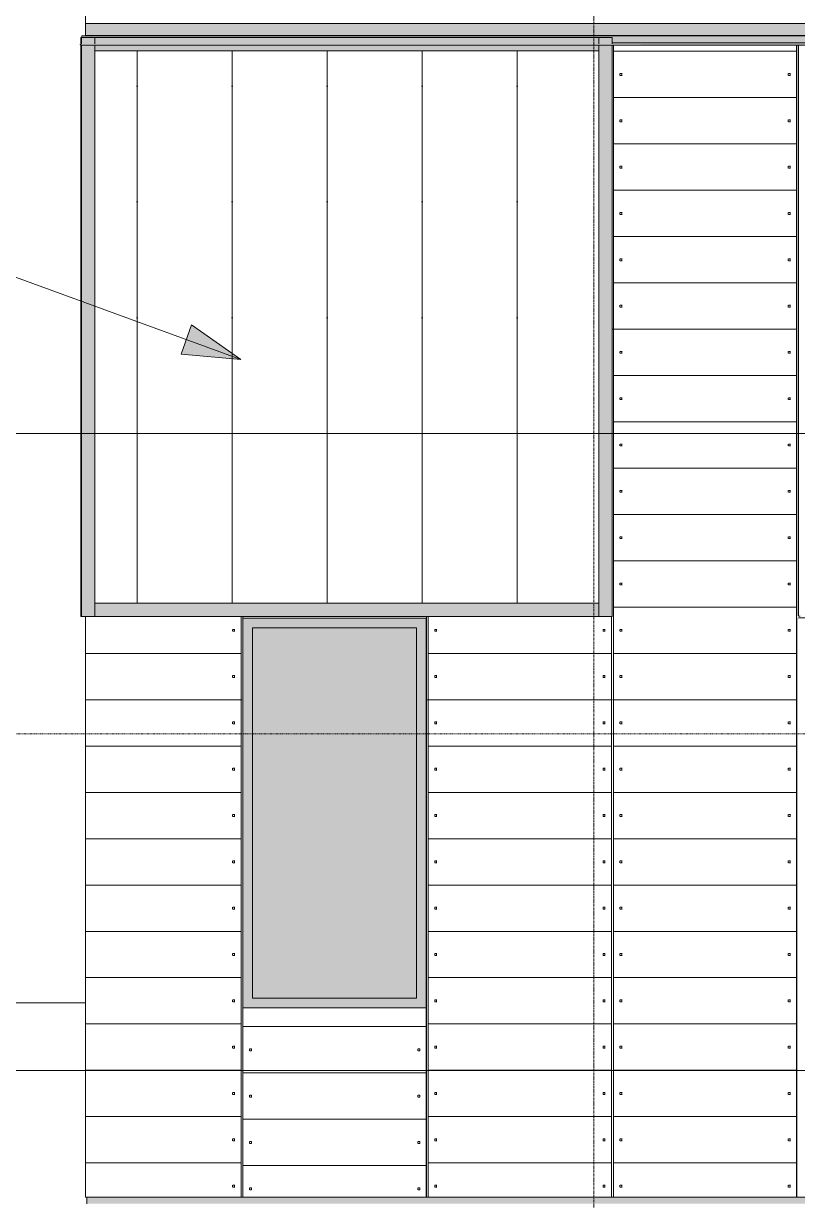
# Model space of a CAD drawing. Header units: inches. Extents: x 1750 to 7619, y -360 to 620.
# Drawn here: x 2055.1 to 2215.5, y 109.1 to 353 of the extents above; entities that cross this region are included whole.
import ezdxf

# ---------------------------------------------------------------- set-up
doc = ezdxf.new("R2010")
doc.units = ezdxf.units.IN
doc.header["$MEASUREMENT"] = 0
doc.linetypes.add('Aligning Line 1_8_', pattern=[0.25, 0.125, -0.125])
doc.linetypes.add('Grid Line 1_2_', pattern=[0.875, 0.5, -0.125, 0.125, -0.125])
for name, color, linetype, lineweight in [('0-1', 7, 'Continuous', 5), ('A-CLNG', 13, 'Continuous', 13), ('A-CLNG-1', 13, 'Continuous', 5), ('A-FLOR-LEVL-1', 51, 'Grid Line 1_2_', 9), ('A-GLAZ', 151, 'Continuous', 13), ('A-GLAZ-1', 251, 'Continuous', 9), ('A-GLAZ-CWMG', 51, 'Continuous', 9), ('A-WALL', 113, 'Continuous', 13), ('A-WALL-PATT-1', 251, 'Continuous', 9), ('C-TOPO', 7, 'Continuous', 9), ('G-ANNO-SYMB', 111, 'Aligning Line 1_8_', 9), ('G-ANNO-TEXT', 231, 'Continuous', 9), ('S-GRID-1', 1, 'Grid Line 1_2_', 9)]:
    doc.layers.add(name, color=color, linetype=linetype, lineweight=lineweight)

# ---------------------------------------------------------------- blocks, each defined once
blk = doc.blocks.new('CTR - 2nd Phase_rvt-1-BUILDING ELEVATION - EAST')
at = {"layer": 'A-FLOR-LEVL-1'}
for p, q in [((1814.21, 268), (4168.71, 268)), ((1814.21, 136), (4168.71, 136))]:
    blk.add_line(p, q, dxfattribs=at)
blk = doc.blocks.new('CTR  - Topography_rvt-1-BUILDING ELEVATION - EAST')
at = {"layer": 'C-TOPO'}
blk.add_line((2001.62, 150), (2067.92, 150), dxfattribs=at)
blk = doc.blocks.new('CTR - 1st Phase - Common Walls_rvt-1-BUILDING ELEVATION - EAST')
at = {"layer": 'A-FLOR-LEVL-1'}
for p, q in [((1814.21, 268), (4168.71, 268)), ((1814.21, 136), (4168.71, 136))]:
    blk.add_line(p, q, dxfattribs=at)
blk = doc.blocks.new('CTR - 1st Phase -Stairs _ Elevators_rvt-1-BUILDING ELEVATION - EAST')
at = {"layer": 'A-FLOR-LEVL-1'}
for p, q in [((1814.21, 268), (4168.71, 268)), ((1814.21, 136), (4168.71, 136))]:
    blk.add_line(p, q, dxfattribs=at)
blk = doc.blocks.new('Basic Wall _ EXT - FIBER CEMENT - LARGE - ___-2162455-BUILDING ELEVATION - EAST')
at = {"layer": 'A-WALL'}
for points in [[(2248.61, 350.53), (2369.31, 350.53), (2369.31, 353), (2067.89, 353), (2067.92, 350.53), (2181.07, 350.53)], [(2254.11, 348.68), (2369.31, 348.68), (2369.31, 349.02), (2177.12, 349.02), (2177.12, 348.76), (2067.11, 348.76), (2067.11, 348.97), (2066.86, 348.68), (2252.67, 348.68)], [(2181.07, 349.02), (2369.31, 349.02), (2369.31, 350.46), (2067.14, 350.46), (2067.17, 350.12), (2177.12, 350.12), (2177.12, 349.02)], [(2222.73, 350.46), (2369.31, 350.5), (2369.31, 350.53), (2067.89, 350.53), (2067.17, 350.46), (2218.09, 350.46)], [(2255.69, 348.55), (2369.31, 348.59), (2369.31, 348.68), (2066.84, 348.64), (2066.87, 348.55), (2254.11, 348.55)]]:
    blk.add_hatch(color=256, dxfattribs=at).paths.add_polyline_path(points, flags=0)
for p, q in [((2067.89, 350.53), (2067.89, 353)), ((2067.89, 353), (2369.31, 353)), ((2066.86, 348.68), (2067.11, 348.97)), ((2067.14, 350.46), (2067.89, 350.53)), ((2067.14, 350.12), (2067.14, 350.46)), ((2067.14, 350.46), (2369.31, 350.46)), ((2067.89, 350.53), (2369.31, 350.53)), ((2177.12, 349.02), (2369.31, 349.02)), ((2066.9, 348.53), (2066.87, 348.55)), ((2066.96, 348.51), (2369.31, 348.51))]:
    blk.add_line(p, q, dxfattribs=at)
at = {"layer": 'A-WALL', "flags": 128}
for points in [[(2066.87, 348.55), (2066.86, 348.57), (2066.84, 348.59), (2066.84, 348.61), (2066.84, 348.64), (2066.85, 348.66), (2066.86, 348.68)], [(2066.97, 348.51), (2066.94, 348.51), (2066.92, 348.52), (2066.9, 348.53)]]:
    blk.add_lwpolyline(points, dxfattribs=at)
blk = doc.blocks.new('Basic Wall _ EXT - FIBER CEMENT - LARGE - ___-2162456-BUILDING ELEVATION - EAST')
at = {"layer": 'A-WALL'}
for p, q in [((2067.89, 353), (2067.89, 350.53)), ((2067.11, 348.97), (2066.86, 348.68)), ((2067.89, 350.53), (2067.14, 350.46)), ((2067.14, 350.46), (2067.14, 350.12)), ((2066.87, 348.55), (2066.9, 348.53))]:
    blk.add_line(p, q, dxfattribs=at)
at = {"layer": 'A-WALL', "flags": 128}
for points in [[(2066.86, 348.68), (2066.85, 348.66), (2066.84, 348.64), (2066.84, 348.61), (2066.84, 348.59), (2066.86, 348.57), (2066.87, 348.55)], [(2066.9, 348.53), (2066.92, 348.52), (2066.94, 348.51), (2066.97, 348.51)]]:
    blk.add_lwpolyline(points, dxfattribs=at)
blk = doc.blocks.new('Rectangular Mullion - Profile_Polycarbonate_Upper and left-1873238-BUILDING ELEVATION - EAST')
at = {"layer": 'A-GLAZ-CWMG'}
h = blk.add_hatch(color=256, dxfattribs=at)
h.paths.add_polyline_path([(2071.33, 347.37), (2174.37, 347.37), (2174.37, 348.51), (2069.86, 348.51), (2069.86, 347.37)], flags=0)
h.paths.add_polyline_path([(2071.33, 348.76), (2174.37, 348.76), (2174.37, 350.12), (2069.86, 350.12), (2069.86, 348.76)], flags=0)
for p, q in [((2069.86, 348.76), (2069.86, 350.12)), ((2069.86, 350.12), (2174.37, 350.12)), ((2174.37, 350.12), (2174.37, 348.76)), ((2069.86, 347.37), (2069.86, 348.52)), ((2174.37, 347.37), (2069.86, 347.37)), ((2174.37, 348.53), (2174.37, 347.37))]:
    blk.add_line(p, q, dxfattribs=at)
blk = doc.blocks.new('Rectangular Mullion - Profile_Polycarbonate_Lower-1873239-BUILDING ELEVATION - EAST')
at = {"layer": 'A-GLAZ-CWMG'}
blk.add_hatch(color=256, dxfattribs=at).paths.add_polyline_path([(2100.51, 230.12), (2174.37, 230.12), (2174.37, 232.87), (2069.86, 232.87), (2069.86, 230.12), (2079.77, 230.12)], flags=0)
for p, q in [((2069.86, 230.12), (2069.86, 232.87)), ((2069.86, 232.87), (2174.37, 232.87)), ((2174.37, 232.87), (2174.37, 230.12)), ((2174.37, 230.12), (2069.86, 230.12))]:
    blk.add_line(p, q, dxfattribs=at)
blk = doc.blocks.new('Rectangular Mullion - Profile_Polycarbonate_Upper and left-1741240-BUILDING ELEVATION - EAST')
at = {"layer": 'A-GLAZ-CWMG'}
h = blk.add_hatch(color=256, dxfattribs=at)
h.paths.add_polyline_path([(2067.11, 230.12), (2069.86, 230.12), (2069.86, 348.51), (2067.11, 348.51), (2067.11, 234.73)], flags=0)
h.paths.add_polyline_path([(2067.14, 348.76), (2069.86, 348.76), (2069.86, 350.12), (2067.11, 350.12), (2067.11, 348.76)], flags=0)
for p, q in [((2067.11, 350.12), (2069.86, 350.12)), ((2067.11, 348.76), (2067.11, 350.12)), ((2069.86, 350.12), (2069.86, 348.76)), ((2067.11, 230.12), (2067.11, 348.52)), ((2069.86, 348.52), (2069.86, 230.12)), ((2069.86, 230.12), (2067.11, 230.12))]:
    blk.add_line(p, q, dxfattribs=at)
blk = doc.blocks.new('Rectangular Mullion - Profile_Polycarbonate_right-1741241-BUILDING ELEVATION - EAST')
at = {"layer": 'A-GLAZ-CWMG'}
h = blk.add_hatch(color=256, dxfattribs=at)
h.paths.add_polyline_path([(2177.12, 230.12), (2177.12, 348.51), (2174.37, 348.51), (2174.37, 230.12), (2177.06, 230.12)], flags=0)
h.paths.add_polyline_path([(2177.12, 348.76), (2177.12, 350.12), (2174.37, 350.12), (2174.37, 348.76), (2177.06, 348.76)], flags=0)
for p, q in [((2174.37, 350.12), (2177.12, 350.12)), ((2174.37, 348.76), (2174.37, 350.12)), ((2177.12, 350.12), (2177.12, 348.76)), ((2174.37, 230.12), (2174.37, 348.53)), ((2177.12, 348.53), (2177.12, 230.12)), ((2177.12, 230.12), (2174.37, 230.12))]:
    blk.add_line(p, q, dxfattribs=at)
blk = doc.blocks.new('_THE_ WINDOW _ DOOR - Window - 2nd Floor - small-2154622-BUILDING ELEVATION - EAST')
at = {"layer": 'A-GLAZ'}
h = blk.add_hatch(color=256, dxfattribs=at)
h.paths.add_polyline_path([(3801.9, 149), (3828.14, 149), (3828.14, 229.75), (3790.11, 229.75), (3790.11, 149), (3792.11, 149)], flags=0)
h.paths.add_polyline_path([(3801.9, 151), (3792.11, 151), (3792.11, 227.75), (3826.14, 227.75), (3826.14, 151)], flags=0)
blk.add_hatch(color=256, dxfattribs=at).paths.add_polyline_path([(3826.14, 151), (3826.14, 227.75), (3792.11, 227.75), (3792.11, 151), (3801.9, 151)], flags=0)
at = {"layer": 'A-GLAZ-1'}
h = blk.add_hatch(dxfattribs=at)
h.set_pattern_fill('FP_19', color=256, style=0, pattern_type=2)
h.set_pattern_definition([(0, (3829.88, 168.854), (-38.4, 76.8), [0.392, -38.007]), (0, (3829.88, 169.246), (-38.4, 76.8), [0.392, -38.007]), (0, (3829.88, 178.454), (-38.4, 76.8), [0.392, -38.007]), (0, (3829.88, 178.846), (-38.4, 76.8), [0.392, -38.007]), (0, (3829.88, 188.054), (-38.4, 76.8), [0.392, -38.007]), (0, (3829.88, 188.446), (-38.4, 76.8), [0.392, -38.007]), (0, (3829.88, 197.654), (-38.4, 76.8), [0.392, -38.007]), (0, (3829.88, 198.046), (-38.4, 76.8), [0.392, -38.007]), (0, (3829.88, 207.254), (-38.4, 76.8), [0.392, -38.007]), (0, (3829.88, 207.646), (-38.4, 76.8), [0.392, -38.007]), (0, (3829.88, 216.854), (-38.4, 76.8), [0.392, -38.007]), (0, (3829.88, 217.246), (-38.4, 76.8), [0.392, -38.007]), (0, (3829.88, 226.454), (-38.4, 76.8), [0.392, -38.007]), (0, (3829.88, 226.846), (-38.4, 76.8), [0.392, -38.007]), (0, (3829.88, 236.054), (-38.4, 76.8), [0.392, -38.007]), (0, (3829.88, 236.446), (-38.4, 76.8), [0.392, -38.007]), (0, (3864.78, 168.854), (-38.4, 76.8), [0.392, -38.007]), (0, (3864.78, 169.246), (-38.4, 76.8), [0.392, -38.007]), (0, (3864.78, 178.454), (-38.4, 76.8), [0.392, -38.007]), (0, (3864.78, 178.846), (-38.4, 76.8), [0.392, -38.007]), (0, (3864.78, 188.054), (-38.4, 76.8), [0.392, -38.007]), (0, (3864.78, 188.446), (-38.4, 76.8), [0.392, -38.007]), (0, (3864.78, 197.654), (-38.4, 76.8), [0.392, -38.007]), (0, (3864.78, 198.046), (-38.4, 76.8), [0.392, -38.007]), (0, (3864.78, 207.254), (-38.4, 76.8), [0.392, -38.007]), (0, (3864.78, 207.646), (-38.4, 76.8), [0.392, -38.007]), (0, (3864.78, 216.854), (-38.4, 76.8), [0.392, -38.007]), (0, (3864.78, 217.246), (-38.4, 76.8), [0.392, -38.007]), (0, (3864.78, 226.454), (-38.4, 76.8), [0.392, -38.007]), (0, (3864.78, 226.846), (-38.4, 76.8), [0.392, -38.007]), (0, (3864.78, 236.054), (-38.4, 76.8), [0.392, -38.007]), (0, (3864.78, 236.446), (-38.4, 76.8), [0.392, -38.007]), (90, (3828.136, 164.25), (-38.4, 2e-15), [76.8, 0, 0, 0]), (90, (3828.51, 164.25), (-38.4, 2e-15), [76.8, 0, 0, 0]), (90, (3829.877, 168.854), (-38.4, 2e-15), [0.392, -76.407]), (90, (3829.877, 178.454), (-38.4, 2e-15), [0.392, -76.407]), (90, (3829.877, 188.054), (-38.4, 2e-15), [0.392, -76.407]), (90, (3829.877, 197.654), (-38.4, 2e-15), [0.392, -76.407]), (90, (3829.877, 207.254), (-38.4, 2e-15), [0.392, -76.407]), (90, (3829.877, 216.854), (-38.4, 2e-15), [0.392, -76.407]), (90, (3829.877, 226.454), (-38.4, 2e-15), [0.392, -76.407]), (90, (3829.877, 236.054), (-38.4, 2e-15), [0.392, -76.407]), (90, (3830.27, 168.854), (-38.4, 2e-15), [0.392, -76.407]), (90, (3830.27, 178.454), (-38.4, 2e-15), [0.392, -76.407]), (90, (3830.27, 188.054), (-38.4, 2e-15), [0.392, -76.407]), (90, (3830.27, 197.654), (-38.4, 2e-15), [0.392, -76.407]), (90, (3830.27, 207.254), (-38.4, 2e-15), [0.392, -76.407]), (90, (3830.27, 216.854), (-38.4, 2e-15), [0.392, -76.407]), (90, (3830.27, 226.454), (-38.4, 2e-15), [0.392, -76.407]), (90, (3830.27, 236.054), (-38.4, 2e-15), [0.392, -76.407]), (90, (3864.777, 168.854), (-38.4, 2e-15), [0.392, -76.407]), (90, (3864.777, 178.454), (-38.4, 2e-15), [0.392, -76.407]), (90, (3864.777, 188.054), (-38.4, 2e-15), [0.392, -76.407]), (90, (3864.777, 197.654), (-38.4, 2e-15), [0.392, -76.407]), (90, (3864.777, 207.254), (-38.4, 2e-15), [0.392, -76.407]), (90, (3864.777, 216.854), (-38.4, 2e-15), [0.392, -76.407]), (90, (3864.777, 226.454), (-38.4, 2e-15), [0.392, -76.407]), (90, (3864.777, 236.054), (-38.4, 2e-15), [0.392, -76.407]), (90, (3865.17, 168.854), (-38.4, 2e-15), [0.392, -76.407]), (90, (3865.17, 178.454), (-38.4, 2e-15), [0.392, -76.407]), (90, (3865.17, 188.054), (-38.4, 2e-15), [0.392, -76.407]), (90, (3865.17, 197.654), (-38.4, 2e-15), [0.392, -76.407]), (90, (3865.17, 207.254), (-38.4, 2e-15), [0.392, -76.407]), (90, (3865.17, 216.854), (-38.4, 2e-15), [0.392, -76.407]), (90, (3865.17, 226.454), (-38.4, 2e-15), [0.392, -76.407]), (90, (3865.17, 236.054), (-38.4, 2e-15), [0.392, -76.407]), (180, (3866.536, 164.25), (-38.4, 76.8), [38.025, -0.375]), (180, (3866.536, 173.85), (-38.4, 76.8), [38.025, -0.375]), (180, (3866.536, 183.45), (-38.4, 76.8), [38.025, -0.375]), (180, (3866.536, 193.05), (-38.4, 76.8), [38.025, -0.375]), (180, (3866.536, 202.65), (-38.4, 76.8), [38.025, -0.375]), (180, (3866.536, 212.25), (-38.4, 76.8), [38.025, -0.375]), (180, (3866.536, 221.85), (-38.4, 76.8), [38.025, -0.375]), (180, (3866.536, 231.45), (-38.4, 76.8), [38.025, -0.375])])
h.paths.add_polyline_path([(3820.81, 109.75), (3828.14, 109.75), (3828.14, 149), (3790.11, 149), (3790.11, 109.75), (3820.61, 109.75)], flags=0)
at = {"layer": 'A-GLAZ'}
for p, q in [((3828.14, 229.75), (3790.11, 229.75)), ((3790.11, 149), (3790.11, 229.75)), ((3828.14, 229.75), (3828.14, 149)), ((3792.11, 227.75), (3792.11, 151)), ((3792.11, 227.75), (3826.14, 227.75)), ((3826.14, 151), (3826.14, 227.75)), ((3828.14, 149), (3790.11, 149)), ((3790.11, 149), (3790.11, 109.75)), ((3792.11, 151), (3826.14, 151)), ((3828.14, 109.75), (3828.14, 149)), ((3790.11, 109.75), (3828.14, 109.75))]:
    blk.add_line(p, q, dxfattribs=at)
blk = doc.blocks.new('Rectangular Mullion - Profile_Polycarbonate_Upper and left-1739822-BUILDING ELEVATION - EAST')
at = {"layer": 'A-GLAZ-CWMG'}
h = blk.add_hatch(color=256, dxfattribs=at)
h.paths.add_polyline_path([(2067.11, 230.12), (2067.11, 348.51), (2066.92, 348.51), (2066.92, 230.12), (2067.11, 230.12)], flags=0)
h.paths.add_polyline_path([(2066.92, 348.76), (2067.11, 349.03), (2067.11, 350.12), (2066.92, 350.12), (2066.92, 348.9)], flags=0)
for p, q in [((2066.92, 350.12), (2067.11, 350.12)), ((2066.92, 348.76), (2066.92, 350.12)), ((2066.92, 230.12), (2066.92, 348.52)), ((2067.11, 230.12), (2066.92, 230.12))]:
    blk.add_line(p, q, dxfattribs=at)

msp = doc.modelspace()

# ---------------------------------------------------------------- hatches: boundary and pattern name
at = {"layer": 'A-CLNG-1'}
msp.add_hatch(color=256, dxfattribs=at).paths.add_polyline_path([(2068.1737, 108.375), (2521.9737, 108.375), (2521.9737, 109.75), (2379.1862, 109.75), (2379.1862, 109.875), (2369.4362, 109.875), (2369.4362, 109.75), (2068.1737, 109.75), (2068.1737, 108.665)], flags=0)
at = {"layer": 'A-WALL-PATT-1'}
h = msp.add_hatch(dxfattribs=at)
h.set_pattern_fill('FP_3', color=256, style=0, pattern_type=2)
h.set_pattern_definition([(0, (3868.28, 140.604), (-38.4, 76.8), [0.392, -38.007]), (0, (3868.28, 140.996), (-38.4, 76.8), [0.392, -38.007]), (0, (3868.28, 150.204), (-38.4, 76.8), [0.392, -38.007]), (0, (3868.28, 150.596), (-38.4, 76.8), [0.392, -38.007]), (0, (3868.28, 159.804), (-38.4, 76.8), [0.392, -38.007]), (0, (3868.28, 160.196), (-38.4, 76.8), [0.392, -38.007]), (0, (3868.28, 169.404), (-38.4, 76.8), [0.392, -38.007]), (0, (3868.28, 169.796), (-38.4, 76.8), [0.392, -38.007]), (0, (3868.28, 179.004), (-38.4, 76.8), [0.392, -38.007]), (0, (3868.28, 179.396), (-38.4, 76.8), [0.392, -38.007]), (0, (3868.28, 188.604), (-38.4, 76.8), [0.392, -38.007]), (0, (3868.28, 188.996), (-38.4, 76.8), [0.392, -38.007]), (0, (3868.28, 198.204), (-38.4, 76.8), [0.392, -38.007]), (0, (3868.28, 198.596), (-38.4, 76.8), [0.392, -38.007]), (0, (3868.28, 207.804), (-38.4, 76.8), [0.392, -38.007]), (0, (3868.28, 208.196), (-38.4, 76.8), [0.392, -38.007]), (0, (3903.18, 140.604), (-38.4, 76.8), [0.392, -38.007]), (0, (3903.18, 140.996), (-38.4, 76.8), [0.392, -38.007]), (0, (3903.18, 150.204), (-38.4, 76.8), [0.392, -38.007]), (0, (3903.18, 150.596), (-38.4, 76.8), [0.392, -38.007]), (0, (3903.18, 159.804), (-38.4, 76.8), [0.392, -38.007]), (0, (3903.18, 160.196), (-38.4, 76.8), [0.392, -38.007]), (0, (3903.18, 169.404), (-38.4, 76.8), [0.392, -38.007]), (0, (3903.18, 169.796), (-38.4, 76.8), [0.392, -38.007]), (0, (3903.18, 179.004), (-38.4, 76.8), [0.392, -38.007]), (0, (3903.18, 179.396), (-38.4, 76.8), [0.392, -38.007]), (0, (3903.18, 188.604), (-38.4, 76.8), [0.392, -38.007]), (0, (3903.18, 188.996), (-38.4, 76.8), [0.392, -38.007]), (0, (3903.18, 198.204), (-38.4, 76.8), [0.392, -38.007]), (0, (3903.18, 198.596), (-38.4, 76.8), [0.392, -38.007]), (0, (3903.18, 207.804), (-38.4, 76.8), [0.392, -38.007]), (0, (3903.18, 208.196), (-38.4, 76.8), [0.392, -38.007]), (90, (3866.536, 136), (-38.4, 2e-15), [76.8, 0, 0, 0]), (90, (3866.91, 136), (-38.4, 2e-15), [76.8, 0, 0, 0]), (90, (3868.277, 140.604), (-38.4, 2e-15), [0.392, -76.407]), (90, (3868.277, 150.204), (-38.4, 2e-15), [0.392, -76.407]), (90, (3868.277, 159.804), (-38.4, 2e-15), [0.392, -76.407]), (90, (3868.277, 169.404), (-38.4, 2e-15), [0.392, -76.407]), (90, (3868.277, 179.004), (-38.4, 2e-15), [0.392, -76.407]), (90, (3868.277, 188.604), (-38.4, 2e-15), [0.393, -76.408]), (90, (3868.277, 198.204), (-38.4, 2e-15), [0.392, -76.407]), (90, (3868.277, 207.804), (-38.4, 2e-15), [0.392, -76.407]), (90, (3868.67, 140.604), (-38.4, 2e-15), [0.392, -76.407]), (90, (3868.67, 150.204), (-38.4, 2e-15), [0.392, -76.407]), (90, (3868.67, 159.804), (-38.4, 2e-15), [0.392, -76.407]), (90, (3868.67, 169.404), (-38.4, 2e-15), [0.392, -76.407]), (90, (3868.67, 179.004), (-38.4, 2e-15), [0.392, -76.407]), (90, (3868.67, 188.604), (-38.4, 2e-15), [0.393, -76.408]), (90, (3868.67, 198.204), (-38.4, 2e-15), [0.392, -76.407]), (90, (3868.67, 207.804), (-38.4, 2e-15), [0.392, -76.407]), (90, (3903.177, 140.604), (-38.4, 2e-15), [0.392, -76.407]), (90, (3903.177, 150.204), (-38.4, 2e-15), [0.392, -76.407]), (90, (3903.177, 159.804), (-38.4, 2e-15), [0.392, -76.407]), (90, (3903.177, 169.404), (-38.4, 2e-15), [0.392, -76.407]), (90, (3903.177, 179.004), (-38.4, 2e-15), [0.392, -76.407]), (90, (3903.177, 188.604), (-38.4, 2e-15), [0.393, -76.408]), (90, (3903.177, 198.204), (-38.4, 2e-15), [0.392, -76.407]), (90, (3903.177, 207.804), (-38.4, 2e-15), [0.392, -76.407]), (90, (3903.57, 140.604), (-38.4, 2e-15), [0.392, -76.407]), (90, (3903.57, 150.204), (-38.4, 2e-15), [0.392, -76.407]), (90, (3903.57, 159.804), (-38.4, 2e-15), [0.392, -76.407]), (90, (3903.57, 169.404), (-38.4, 2e-15), [0.392, -76.407]), (90, (3903.57, 179.004), (-38.4, 2e-15), [0.392, -76.407]), (90, (3903.57, 188.604), (-38.4, 2e-15), [0.393, -76.408]), (90, (3903.57, 198.204), (-38.4, 2e-15), [0.392, -76.407]), (90, (3903.57, 207.804), (-38.4, 2e-15), [0.392, -76.407]), (180, (3904.936, 136), (-38.4, 76.8), [38.025, -0.375]), (180, (3904.936, 145.6), (-38.4, 76.8), [38.025, -0.375]), (180, (3904.936, 155.2), (-38.4, 76.8), [38.025, -0.375]), (180, (3904.936, 164.8), (-38.4, 76.8), [38.025, -0.375]), (180, (3904.936, 174.4), (-38.4, 76.8), [38.025, -0.375]), (180, (3904.936, 184), (-38.4, 76.8), [38.025, -0.375]), (180, (3904.936, 193.6), (-38.4, 76.8), [38.025, -0.375]), (180, (3904.936, 203.2), (-38.4, 76.8), [38.025, -0.375])])
h.paths.add_polyline_path([(2067.9237, 109.75), (2100.5112, 109.75), (2100.5112, 229.75), (2138.5362, 229.75), (2138.5362, 109.75), (2215.3362, 109.75), (2215.3362, 348.5081), (2177.1237, 348.5081), (2177.1237, 230.125), (2067.9237, 230.125), (2067.9237, 114.3953)], flags=0)
h = msp.add_hatch(dxfattribs=at)
h.set_pattern_fill('FP_20', color=256, style=0, pattern_type=2)
h.set_pattern_definition([(90, (2196.746, 268), (-19.685, 1e-15), [24, 0, 0, 0])])
h.paths.add_polyline_path([(2069.8612, 232.875), (2174.3737, 232.875), (2174.3737, 347.375), (2069.8612, 347.375), (2069.8612, 234.7319)], flags=0)
h = msp.add_hatch(dxfattribs=at)
h.set_pattern_fill('FP_2', color=256, style=0, pattern_type=2)
h.set_pattern_definition([(0, (3868.28, 112.3), (-38.4, 120.375), [0.392, -38.007]), (0, (3868.28, 112.7), (-38.4, 120.375), [0.392, -38.007]), (0, (3868.28, 128.66), (-38.4, 120.375), [0.392, -38.007]), (0, (3868.28, 129.05), (-38.4, 120.375), [0.392, -38.007]), (0, (3868.28, 145.02), (-38.4, 120.375), [0.392, -38.007]), (0, (3868.28, 145.41), (-38.4, 120.375), [0.392, -38.007]), (0, (3868.28, 161.38), (-38.4, 120.375), [0.392, -38.007]), (0, (3868.28, 161.77), (-38.4, 120.375), [0.392, -38.007]), (0, (3868.28, 177.73), (-38.4, 120.375), [0.392, -38.007]), (0, (3868.28, 178.12), (-38.4, 120.375), [0.392, -38.007]), (0, (3868.28, 194.09), (-38.4, 120.375), [0.392, -38.007]), (0, (3868.28, 194.48), (-38.4, 120.375), [0.392, -38.007]), (0, (3868.28, 210.45), (-38.4, 120.375), [0.392, -38.007]), (0, (3868.28, 210.84), (-38.4, 120.375), [0.392, -38.007]), (0, (3868.28, 226.8), (-38.4, 120.375), [0.392, -38.007]), (0, (3868.28, 227.2), (-38.4, 120.375), [0.392, -38.007]), (0, (3885.73, 112.3), (-38.4, 120.375), [0.392, -38.007]), (0, (3885.73, 112.7), (-38.4, 120.375), [0.392, -38.007]), (0, (3885.73, 128.66), (-38.4, 120.375), [0.392, -38.007]), (0, (3885.73, 129.05), (-38.4, 120.375), [0.392, -38.007]), (0, (3885.73, 145.02), (-38.4, 120.375), [0.392, -38.007]), (0, (3885.73, 145.41), (-38.4, 120.375), [0.392, -38.007]), (0, (3885.73, 161.38), (-38.4, 120.375), [0.392, -38.007]), (0, (3885.73, 161.77), (-38.4, 120.375), [0.392, -38.007]), (0, (3885.73, 177.73), (-38.4, 120.375), [0.392, -38.007]), (0, (3885.73, 178.12), (-38.4, 120.375), [0.392, -38.007]), (0, (3885.73, 194.09), (-38.4, 120.375), [0.392, -38.007]), (0, (3885.73, 194.48), (-38.4, 120.375), [0.392, -38.007]), (0, (3885.73, 210.45), (-38.4, 120.375), [0.392, -38.007]), (0, (3885.73, 210.84), (-38.4, 120.375), [0.392, -38.007]), (0, (3885.73, 226.8), (-38.4, 120.375), [0.392, -38.007]), (0, (3885.73, 227.2), (-38.4, 120.375), [0.392, -38.007]), (0, (3903.18, 112.3), (-38.4, 120.375), [0.392, -38.007]), (0, (3903.18, 112.7), (-38.4, 120.375), [0.392, -38.007]), (0, (3903.18, 128.66), (-38.4, 120.375), [0.392, -38.007]), (0, (3903.18, 129.05), (-38.4, 120.375), [0.392, -38.007]), (0, (3903.18, 145.02), (-38.4, 120.375), [0.392, -38.007]), (0, (3903.18, 145.41), (-38.4, 120.375), [0.392, -38.007]), (0, (3903.18, 161.38), (-38.4, 120.375), [0.392, -38.007]), (0, (3903.18, 161.77), (-38.4, 120.375), [0.392, -38.007]), (0, (3903.18, 177.73), (-38.4, 120.375), [0.392, -38.007]), (0, (3903.18, 178.12), (-38.4, 120.375), [0.392, -38.007]), (0, (3903.18, 194.09), (-38.4, 120.375), [0.392, -38.007]), (0, (3903.18, 194.48), (-38.4, 120.375), [0.392, -38.007]), (0, (3903.18, 210.45), (-38.4, 120.375), [0.392, -38.007]), (0, (3903.18, 210.84), (-38.4, 120.375), [0.392, -38.007]), (0, (3903.18, 226.8), (-38.4, 120.375), [0.392, -38.007]), (0, (3903.18, 227.2), (-38.4, 120.375), [0.392, -38.007]), (90, (3866.536, 109.75), (-38.4, 2e-15), [120, -0.375]), (90, (3866.91, 109.75), (-38.4, 2e-15), [120, -0.375]), (90, (3868.277, 112.304), (-38.4, 2e-15), [0.392, -119.982]), (90, (3868.277, 128.66), (-38.4, 2e-15), [0.392, -119.982]), (90, (3868.277, 145.018), (-38.4, 2e-15), [0.392, -119.982]), (90, (3868.277, 161.375), (-38.4, 2e-15), [0.392, -119.982]), (90, (3868.277, 177.732), (-38.4, 2e-15), [0.392, -119.982]), (90, (3868.277, 194.09), (-38.4, 2e-15), [0.392, -119.982]), (90, (3868.277, 210.447), (-38.4, 2e-15), [0.392, -119.982]), (90, (3868.277, 226.804), (-38.4, 2e-15), [0.392, -119.982]), (90, (3868.67, 112.304), (-38.4, 2e-15), [0.392, -119.982]), (90, (3868.67, 128.66), (-38.4, 2e-15), [0.392, -119.982]), (90, (3868.67, 145.018), (-38.4, 2e-15), [0.392, -119.982]), (90, (3868.67, 161.375), (-38.4, 2e-15), [0.392, -119.982]), (90, (3868.67, 177.732), (-38.4, 2e-15), [0.392, -119.982]), (90, (3868.67, 194.09), (-38.4, 2e-15), [0.392, -119.982]), (90, (3868.67, 210.447), (-38.4, 2e-15), [0.392, -119.982]), (90, (3868.67, 226.804), (-38.4, 2e-15), [0.392, -119.982]), (90, (3885.727, 112.304), (-38.4, 2e-15), [0.392, -119.982]), (90, (3885.727, 128.66), (-38.4, 2e-15), [0.392, -119.982]), (90, (3885.727, 145.018), (-38.4, 2e-15), [0.392, -119.982]), (90, (3885.727, 161.375), (-38.4, 2e-15), [0.392, -119.982]), (90, (3885.727, 177.732), (-38.4, 2e-15), [0.392, -119.982]), (90, (3885.727, 194.09), (-38.4, 2e-15), [0.392, -119.982]), (90, (3885.727, 210.447), (-38.4, 2e-15), [0.392, -119.982]), (90, (3885.727, 226.804), (-38.4, 2e-15), [0.392, -119.982]), (90, (3886.12, 112.304), (-38.4, 2e-15), [0.392, -119.982]), (90, (3886.12, 128.66), (-38.4, 2e-15), [0.392, -119.982]), (90, (3886.12, 145.018), (-38.4, 2e-15), [0.392, -119.982]), (90, (3886.12, 161.375), (-38.4, 2e-15), [0.392, -119.982]), (90, (3886.12, 177.732), (-38.4, 2e-15), [0.392, -119.982]), (90, (3886.12, 194.09), (-38.4, 2e-15), [0.392, -119.982]), (90, (3886.12, 210.447), (-38.4, 2e-15), [0.392, -119.982]), (90, (3886.12, 226.804), (-38.4, 2e-15), [0.392, -119.982]), (90, (3903.177, 112.304), (-38.4, 2e-15), [0.392, -119.982]), (90, (3903.177, 128.66), (-38.4, 2e-15), [0.392, -119.982]), (90, (3903.177, 145.018), (-38.4, 2e-15), [0.392, -119.982]), (90, (3903.177, 161.375), (-38.4, 2e-15), [0.392, -119.982]), (90, (3903.177, 177.732), (-38.4, 2e-15), [0.392, -119.982]), (90, (3903.177, 194.09), (-38.4, 2e-15), [0.392, -119.982]), (90, (3903.177, 210.447), (-38.4, 2e-15), [0.392, -119.982]), (90, (3903.177, 226.804), (-38.4, 2e-15), [0.392, -119.982]), (90, (3903.57, 112.304), (-38.4, 2e-15), [0.392, -119.982]), (90, (3903.57, 128.66), (-38.4, 2e-15), [0.392, -119.982]), (90, (3903.57, 145.018), (-38.4, 2e-15), [0.392, -119.982]), (90, (3903.57, 161.375), (-38.4, 2e-15), [0.392, -119.982]), (90, (3903.57, 177.732), (-38.4, 2e-15), [0.392, -119.982]), (90, (3903.57, 194.09), (-38.4, 2e-15), [0.392, -119.982]), (90, (3903.57, 210.447), (-38.4, 2e-15), [0.392, -119.982]), (90, (3903.57, 226.804), (-38.4, 2e-15), [0.392, -119.982]), (180, (3904.94, 109.38), (-38.4, 120.375), [38.025, -0.375]), (180, (3904.94, 109.75), (-38.4, 120.375), [38.025, -0.375])])
h.paths.add_polyline_path([(2330.5237, 109.75), (2330.5362, 109.75), (2330.5362, 229.75), (2368.5612, 229.75), (2368.5612, 109.75), (2369.3112, 109.75), (2369.302, 348.5081), (2368.9362, 348.5081), (2368.9362, 230.125), (2330.9112, 230.125), (2330.9112, 348.5081), (2292.1362, 348.5081), (2292.1362, 230.125), (2216.0862, 230.125), (2216.0862, 348.5081), (2215.3362, 348.5081), (2215.3362, 109.75), (2215.6987, 109.75), (2215.7112, 229.75), (2253.7362, 229.75), (2253.7362, 178), (2254.1112, 178), (2254.1112, 229.75), (2292.1362, 229.75), (2292.1362, 178), (2330.5237, 178), (2330.5237, 109.7587)], flags=0)
at = {"layer": 'G-ANNO-TEXT'}
msp.add_hatch(color=256, dxfattribs=at).paths.add_polyline_path([(2100.0906, 283.3973), (2089.9184, 290.5292), (2087.7152, 284.4876)], flags=0)

# ---------------------------------------------------------------- linework, layer by layer
at = {"layer": 'A-CLNG'}
msp.add_line((2068.1737, 108.375), (2068.1737, 109.75), dxfattribs=at)
at = {"layer": 'A-FLOR-LEVL-1'}
for p, q in [((1814.9564, 268), (4167.9645, 268)), ((1814.9564, 136), (4167.9645, 136))]:
    msp.add_line(p, q, dxfattribs=at)
at = {"layer": 'A-WALL'}
for p, q in [((2067.9237, 418.5388), (2067.9237, 353)), ((2215.3362, 348.5297), (2215.3362, 109.75)), ((2067.9237, 230.125), (2067.9237, 109.75)), ((2100.5112, 109.75), (2100.5112, 149)), ((2138.5362, 149), (2138.5362, 109.75)), ((2067.9237, 109.75), (2100.5112, 109.75)), ((2138.5362, 109.75), (2330.5237, 109.75))]:
    msp.add_line(p, q, dxfattribs=at)
at = {"layer": 'G-ANNO-SYMB'}
msp.add_line((1910.9332, 205.7608), (4072.0372, 205.7608), dxfattribs=at)
at = {"layer": 'G-ANNO-TEXT'}
for p, q in [((2100.0906, 283.3973), (1978.215, 327.8406)), ((2089.9184, 290.5292), (2087.7152, 284.4876)), ((2100.0906, 283.3973), (2089.9184, 290.5292)), ((2087.7152, 284.4876), (2100.0906, 283.3973))]:
    msp.add_line(p, q, dxfattribs=at)
at = {"layer": 'S-GRID-1'}
msp.add_line((2173.3237, -159.8356), (2173.3237, 470.5), dxfattribs=at)

# ---------------------------------------------------------------- block references
at = {"layer": '0-1'}
for name in ['CTR - 2nd Phase_rvt-1-BUILDING ELEVATION - EAST', 'CTR - 1st Phase - Common Walls_rvt-1-BUILDING ELEVATION - EAST', 'CTR - 1st Phase -Stairs _ Elevators_rvt-1-BUILDING ELEVATION - EAST', 'CTR  - Topography_rvt-1-BUILDING ELEVATION - EAST']:
    msp.add_blockref(name, (0, 0), dxfattribs=at)
at = {"layer": 'A-GLAZ'}
msp.add_blockref('_THE_ WINDOW _ DOOR - Window - 2nd Floor - small-2154622-BUILDING ELEVATION - EAST', (-1689.6, 0), dxfattribs=at)
at = {"layer": 'A-GLAZ-CWMG'}
for name in ['Rectangular Mullion - Profile_Polycarbonate_Upper and left-1739822-BUILDING ELEVATION - EAST', 'Rectangular Mullion - Profile_Polycarbonate_Upper and left-1741240-BUILDING ELEVATION - EAST', 'Rectangular Mullion - Profile_Polycarbonate_Upper and left-1873238-BUILDING ELEVATION - EAST', 'Rectangular Mullion - Profile_Polycarbonate_right-1741241-BUILDING ELEVATION - EAST', 'Rectangular Mullion - Profile_Polycarbonate_Lower-1873239-BUILDING ELEVATION - EAST']:
    msp.add_blockref(name, (0, 0), dxfattribs=at)
at = {"layer": 'A-WALL'}
for name in ['Basic Wall _ EXT - FIBER CEMENT - LARGE - ___-2162455-BUILDING ELEVATION - EAST', 'Basic Wall _ EXT - FIBER CEMENT - LARGE - ___-2162456-BUILDING ELEVATION - EAST']:
    msp.add_blockref(name, (0, 0), dxfattribs=at)

doc.saveas('drawing.dxf')
